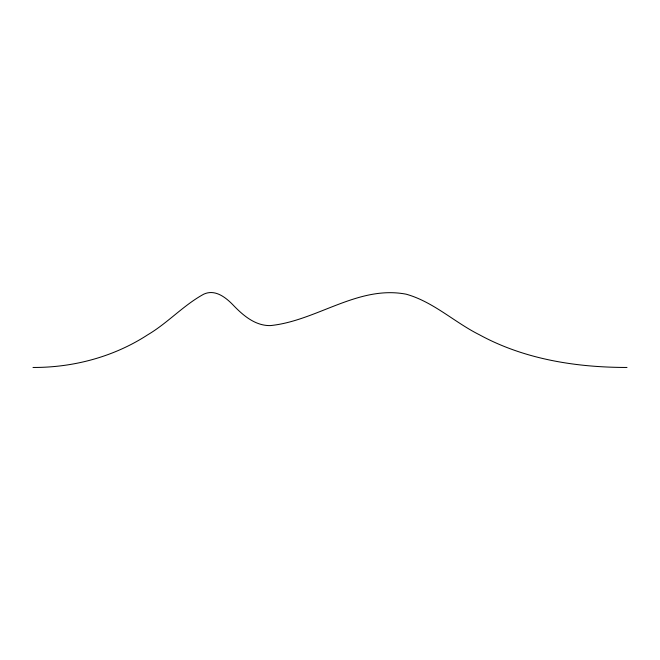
<?xml version="1.0" encoding="UTF-8"?>
<svg xmlns="http://www.w3.org/2000/svg" width="660" height="660" viewBox="0 0 660 660"><rect width="100%" height="100%" fill="white"/><g stroke="black" fill="none" stroke-linecap="round" stroke-linejoin="round"><path stroke-width="0.99" d="M33 367.463C73.351 367.628 113.883 356.854 147.799 334.752C167.714 323.004 183.447 305.266 203.717 294.195C215.399 288.725 226.438 297.932 234.02 305.968C243.688 315.942 255.601 325.842 270.303 325.594C316.759 320.958 357.852 284.947 406.18 294.195C433.438 301.843 454.418 322.295 479.391 334.752C524.345 359.329 576.287 367.447 627 367.463"/></g></svg>
